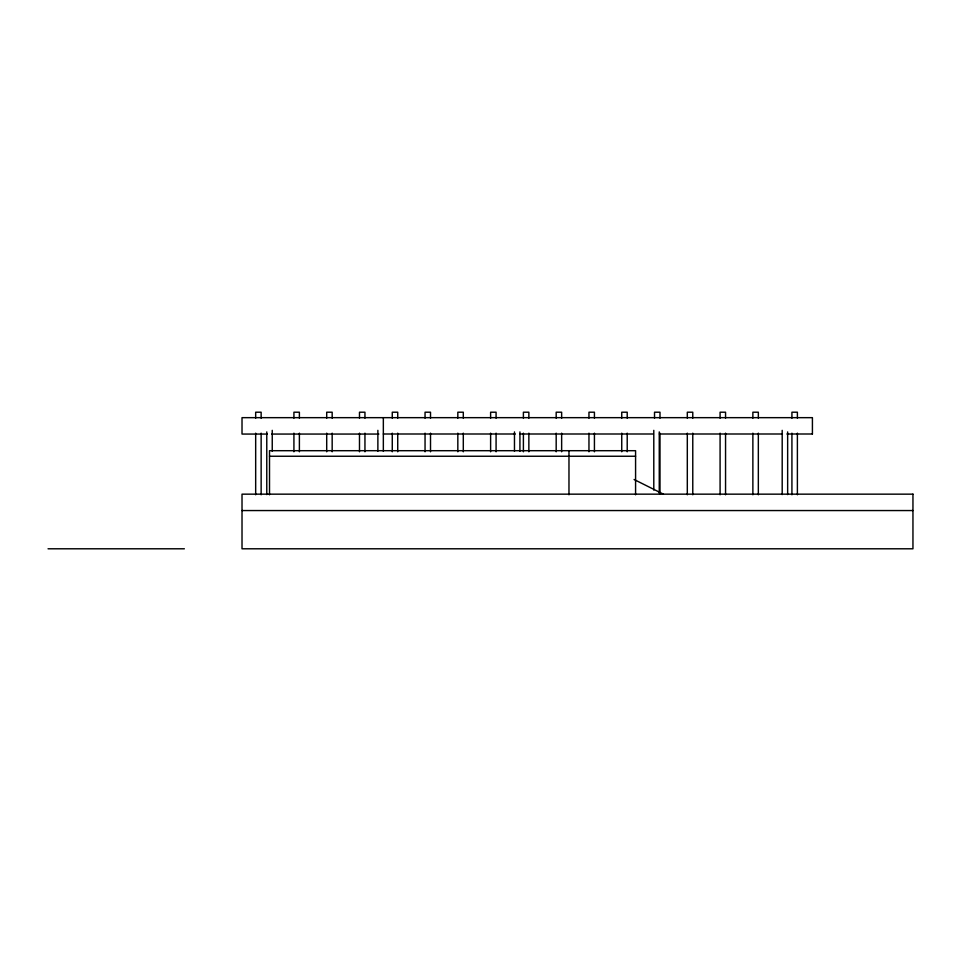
<?xml version="1.0" encoding="UTF-8"?>
<svg xmlns="http://www.w3.org/2000/svg" width="961" height="961" viewBox="0 0 961 961"><rect width="100%" height="100%" fill="white"/><g stroke="black" fill="none" stroke-linecap="round" stroke-linejoin="round"><path stroke-width="1.44" d="M267.302 434.06L242.016 434.06L242.016 417.663L812.417 417.663L812.417 434.06M271.771 434.06L378.874 434.06M383.343 434L515.36 434M519.865 434L653.384 434M659.39 434L782.41 434M786.915 434L812.417 434M269.512 456.247L635.581 456.247M242.016 510.555L912.95 510.555M48.05 548.791L184.368 548.791M634.092 479.503L663.402 494.158M797.39 418.191L797.39 412.209L791.924 412.209L791.924 418.191M797.39 433.159L797.39 494.783M791.924 433.159L791.924 494.783M787.648 431.909L787.648 494.603M782.194 430.348L782.194 494.591M758.337 418.191L758.337 412.209L752.871 412.209L752.871 418.191M758.337 433.159L758.337 494.783M752.871 433.159L752.871 494.783M725.555 418.191L725.555 412.209L720.089 412.209L720.089 418.191M725.555 433.159L725.555 494.783M720.089 433.159L720.089 494.783M692.773 418.191L692.773 412.209L687.307 412.209L687.307 418.191M692.773 433.159L692.773 494.783M687.307 433.159L687.307 494.783M659.991 418.191L659.991 412.209L654.525 412.209L654.525 418.191M659.991 433.159L659.991 493.966M659.258 431.909L659.258 493.113M653.792 430.348L653.792 490.11M635.581 494.795L635.581 450.697L269.512 450.697L269.512 494.795M627.209 418.191L627.209 412.209L621.743 412.209L621.743 418.191M627.209 433.159L627.209 451.778M621.743 433.159L621.743 451.778M594.427 418.191L594.427 412.209L588.961 412.209L588.961 418.191M594.427 433.159L594.427 451.778M588.961 433.159L588.961 451.778M568.972 450.697L568.972 494.795M561.644 418.191L561.644 412.209L556.179 412.209L556.179 418.191M561.644 433.159L561.644 451.778M556.179 433.159L556.179 451.778M528.862 418.191L528.862 412.209L523.397 412.209L523.397 418.191M528.862 433.159L528.862 451.778M523.397 433.159L523.397 451.778M519.925 431.909L519.925 451.322M514.471 431.909L514.471 451.322M496.08 418.191L496.08 412.209L490.615 412.209L490.615 418.191M496.08 433.159L496.08 451.778M490.615 433.159L490.615 451.778M463.298 418.191L463.298 412.209L457.832 412.209L457.832 418.191M463.298 433.159L463.298 451.778M457.832 433.159L457.832 451.778M430.516 418.191L430.516 412.209L425.05 412.209L425.05 418.191M430.516 433.159L430.516 451.778M425.05 433.159L425.05 451.778M397.734 418.191L397.734 412.209L392.268 412.209L392.268 418.191M397.734 433.159L397.734 451.778M392.268 433.159L392.268 451.778M383.343 417.723L383.343 451.322M377.877 430.348L377.877 451.262M364.952 418.191L364.952 412.209L359.486 412.209L359.486 418.191M364.952 433.159L364.952 451.778M359.486 433.159L359.486 451.778M332.17 418.191L332.17 412.209L326.704 412.209L326.704 418.191M332.17 433.159L332.17 451.778M326.704 433.159L326.704 451.778M299.388 418.191L299.388 412.209L293.922 412.209L293.922 418.191M299.388 433.159L299.388 451.778M293.922 433.159L293.922 451.778M272.239 430.348L272.239 451.262M266.774 431.909L266.774 494.603M261.14 418.191L261.14 412.209L255.674 412.209L255.674 418.191M261.14 433.159L261.14 494.783M255.674 433.159L255.674 494.783M912.95 494.158L242.016 494.158L242.016 548.791L912.95 548.791L912.95 494.158"/></g></svg>
